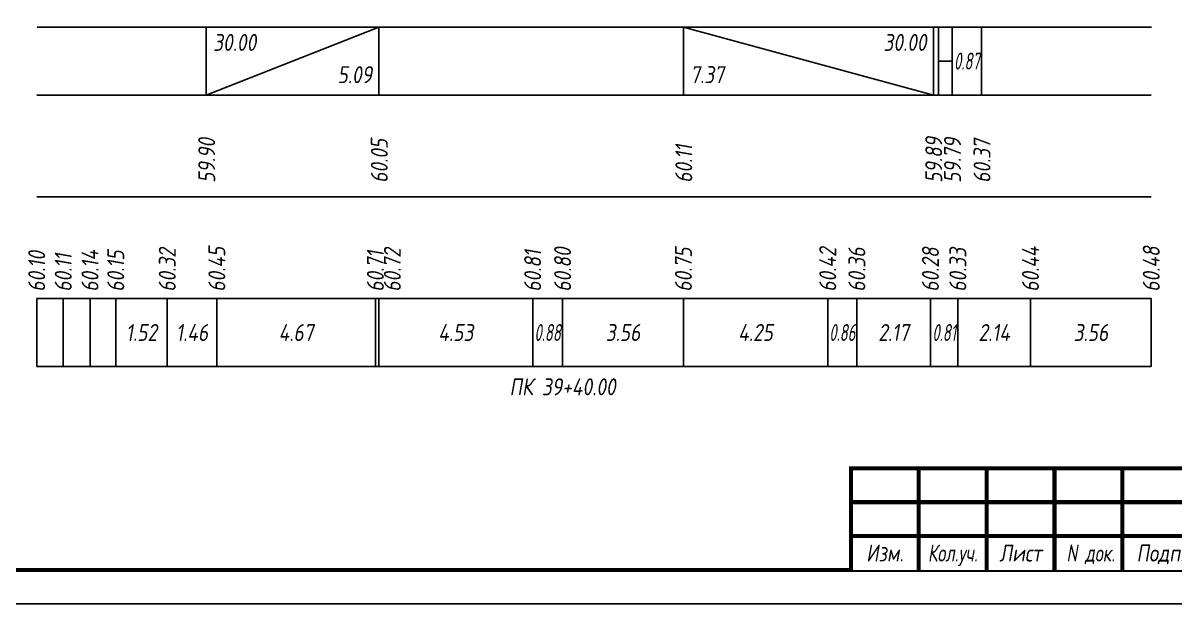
# Model space of a CAD drawing. Extents: x -717 to 1451, y -133302 to 233.
# Drawn here: x 77.9 to 247.7, y -62078.4 to -61992.8 of the extents above; entities that cross this region are included whole.
import ezdxf
from ezdxf.enums import TextEntityAlignment as Align

# ---------------------------------------------------------------- set-up
doc = ezdxf.new("R2010")
doc.units = 0
for name, color, linetype in [('Зарамочное оформление', 7, 'Continuous'), ('Код_510', 7, 'Continuous'), ('Код_516', 1, 'Continuous'), ('Подписи поперечников', 7, 'Continuous'), ('Таблица', 7, 'Continuous')]:
    doc.layers.add(name, color=color, linetype=linetype)
doc.styles.add('М', font='romand.shx', dxfattribs={"width": 0.8, "oblique": 10, "height": 2.5})

# ---------------------------------------------------------------- blocks, each defined once
blk = doc.blocks.new('Штамп')
at = {"linetype": 'Continuous'}
blk.add_wipeout([(199.95, -411.25), (384.95, -411.25), (384.95, -426.25), (199.95, -426.25)], dxfattribs=at).dxf.layer = 'Зарамочное оформление'
at = {"layer": 'Зарамочное оформление', "linetype": 'Continuous', "lineweight": -3, "const_width": 0.6, "flags": 128}
for points in [[(199.95, -426.25), (199.95, -411.25), (384.95, -411.25)], [(209.95, -411.25), (209.95, -426.25)], [(219.95, -411.25), (219.95, -426.25)], [(229.95, -411.25), (229.95, -426.25)], [(239.95, -411.25), (239.95, -426.25)], [(199.95, -416.25), (264.95, -416.25)], [(199.95, -421.25), (264.95, -421.25)]]:
    blk.add_lwpolyline(points, dxfattribs=at)
at = {"layer": 'Зарамочное оформление', "linetype": 'Continuous', "style": 'М', "oblique": 10}
for s, width, p in [('Изм.', 0.8, (204.95, -423.75)), ('Кол.уч.', 0.7, (214.95, -423.75)), ('Лист', 0.8, (224.95, -423.75)), ('N док.', 0.7, (235.28, -423.75)), ('Подпись', 0.8, (247.45, -423.75))]:
    blk.add_text(s, height=2.5, dxfattribs=dict(at, width=width)).set_placement(p, align=Align.MIDDLE_CENTER)
blk = doc.blocks.new('шифр')
blk.add_blockref('Штамп', (0, -61707))

msp = doc.modelspace()

# ---------------------------------------------------------------- linework, layer by layer
at = {"flags": 128}
msp.add_lwpolyline([(-30.054, -62078.421), (389.946, -62078.421), (389.946, -61781.421), (-30.054, -61781.421)], close=True, dxfattribs=at)
at = {"const_width": 0.6, "flags": 128}
msp.add_lwpolyline([(-10.054, -62073.421), (384.946, -62073.421), (384.946, -61786.421), (-10.054, -61786.421)], close=True, dxfattribs=at)
at = {"layer": 'Код_510'}
for p, q in [((79.946, -62043.421), (79.946, -62033.421)), ((83.858, -62043.421), (83.858, -62033.421)), ((87.803, -62043.421), (87.803, -62033.421)), ((91.595, -62043.421), (91.595, -62033.421)), ((99.188, -62043.421), (99.188, -62033.421)), ((106.501, -62043.421), (106.501, -62033.421)), ((129.861, -62043.421), (129.861, -62033.421)), ((130.383, -62043.421), (130.383, -62033.421)), ((153.043, -62043.421), (153.043, -62033.421)), ((157.455, -62043.421), (157.455, -62033.421)), ((175.259, -62043.421), (175.259, -62033.421)), ((196.531, -62043.421), (196.531, -62033.421)), ((200.825, -62043.421), (200.825, -62033.421)), ((211.672, -62043.421), (211.672, -62033.421)), ((215.712, -62043.421), (215.712, -62033.421)), ((226.419, -62043.421), (226.419, -62033.421)), ((244.215, -62043.421), (244.215, -62033.421))]:
    msp.add_line(p, q, dxfattribs=at)
at = {"layer": 'Код_516'}
for p, q in [((104.946, -62003.421), (104.946, -61993.421)), ((104.946, -62003.421), (130.383, -61993.421)), ((130.383, -62003.421), (130.383, -61993.421)), ((175.259, -62003.421), (175.259, -61993.421)), ((175.259, -61993.421), (212.096, -62003.421)), ((212.096, -62003.421), (212.096, -61993.421)), ((212.867, -62003.421), (212.867, -61993.421)), ((214.867, -62003.421), (214.867, -61993.421)), ((219.215, -62003.421), (219.215, -61993.421)), ((212.867, -61998.421), (214.867, -61998.421))]:
    msp.add_line(p, q, dxfattribs=at)
at = {"layer": 'Таблица'}
for p, q in [((80, -61993.421), (244.269, -61993.421)), ((79.946, -62003.421), (244.215, -62003.421)), ((79.946, -62018.421), (244.215, -62018.421)), ((79.946, -62033.421), (244.215, -62033.421)), ((79.946, -62043.421), (244.215, -62043.421))]:
    msp.add_line(p, q, dxfattribs=at)

# ---------------------------------------------------------------- texts
at = {"layer": 'Код_510', "style": 'М', "oblique": 10, "width": 0.8}
for s, p in [('60.10', (79.946, -62032.421)), ('60.11', (83.858, -62032.421)), ('60.14', (87.803, -62032.421)), ('60.15', (91.595, -62032.421)), ('60.32', (99.188, -62032.421)), ('60.45', (106.501, -62032.421)), ('60.71', (129.861, -62032.421)), ('60.72', (132.361, -62032.421)), ('60.81', (153.043, -62032.421)), ('60.80', (157.455, -62032.421)), ('60.75', (175.259, -62032.421)), ('60.42', (196.531, -62032.421)), ('60.36', (200.825, -62032.421)), ('60.28', (211.672, -62032.421)), ('60.33', (215.712, -62032.421)), ('60.44', (226.419, -62032.421)), ('60.48', (244.215, -62032.421))]:
    msp.add_text(s, height=2.5, rotation=90, dxfattribs=at).set_placement(p, align=Align.MIDDLE_LEFT)
at = {"layer": 'Код_510', "style": 'М', "oblique": 10}
for s, width, p in [('1.52', 0.8, (95.392, -62038.421)), ('1.46', 0.8, (102.845, -62038.421)), ('4.67', 0.8, (118.181, -62038.421)), ('4.53', 0.8, (141.713, -62038.421)), ('0.88', 0.6, (155.249, -62038.421)), ('3.56', 0.8, (166.357, -62038.421)), ('4.25', 0.8, (185.895, -62038.421)), ('0.86', 0.6, (198.678, -62038.421)), ('2.17', 0.8, (206.248, -62038.421)), ('0.81', 0.6, (213.692, -62038.421)), ('2.14', 0.8, (221.066, -62038.421)), ('3.56', 0.8, (235.317, -62038.421))]:
    msp.add_text(s, height=2.5, dxfattribs=dict(at, width=width)).set_placement(p, align=Align.MIDDLE_CENTER)
at = {"layer": 'Код_516', "style": 'М', "oblique": 10, "width": 0.8}
msp.add_text('30.00', height=2.5, dxfattribs=at).set_placement((105.946, -61994.421), align=Align.TOP_LEFT)
msp.add_text('30.00', height=2.5, dxfattribs=at).set_placement((211.096, -61994.421), align=Align.TOP_RIGHT)
at = {"layer": 'Код_516', "style": 'М', "oblique": 10, "width": 0.6}
msp.add_text('0.87', height=2.5, dxfattribs=at).set_placement((217.041, -61998.421), align=Align.MIDDLE_CENTER)
at = {"layer": 'Код_516', "style": 'М', "oblique": 10, "width": 0.8}
msp.add_text('5.09', height=2.5, dxfattribs=at).set_placement((129.383, -62002.421), align=Align.BOTTOM_RIGHT)
msp.add_text('7.37', height=2.5, dxfattribs=at).set_placement((176.259, -62002.421), align=Align.BOTTOM_LEFT)
for s, p in [('59.90', (105, -62016.371)), ('60.05', (130.438, -62016.371)), ('59.89', (212.15, -62016.371)), ('59.79', (214.921, -62016.371)), ('60.37', (219.269, -62016.371)), ('60.11', (175.313, -62016.371))]:
    msp.add_text(s, height=2.5, rotation=90, dxfattribs=at).set_placement(p, align=Align.MIDDLE_LEFT)
at = {"layer": 'Подписи поперечников', "style": 'М', "oblique": 10, "width": 0.8}
msp.add_text('ПК 39+40.00', height=2.5, dxfattribs=at).set_placement((157.455, -62048.421), align=Align.BOTTOM_CENTER)

# ---------------------------------------------------------------- next in the draw order: block references
msp.add_blockref('шифр', (0, 59.829))

doc.saveas('drawing.dxf')
